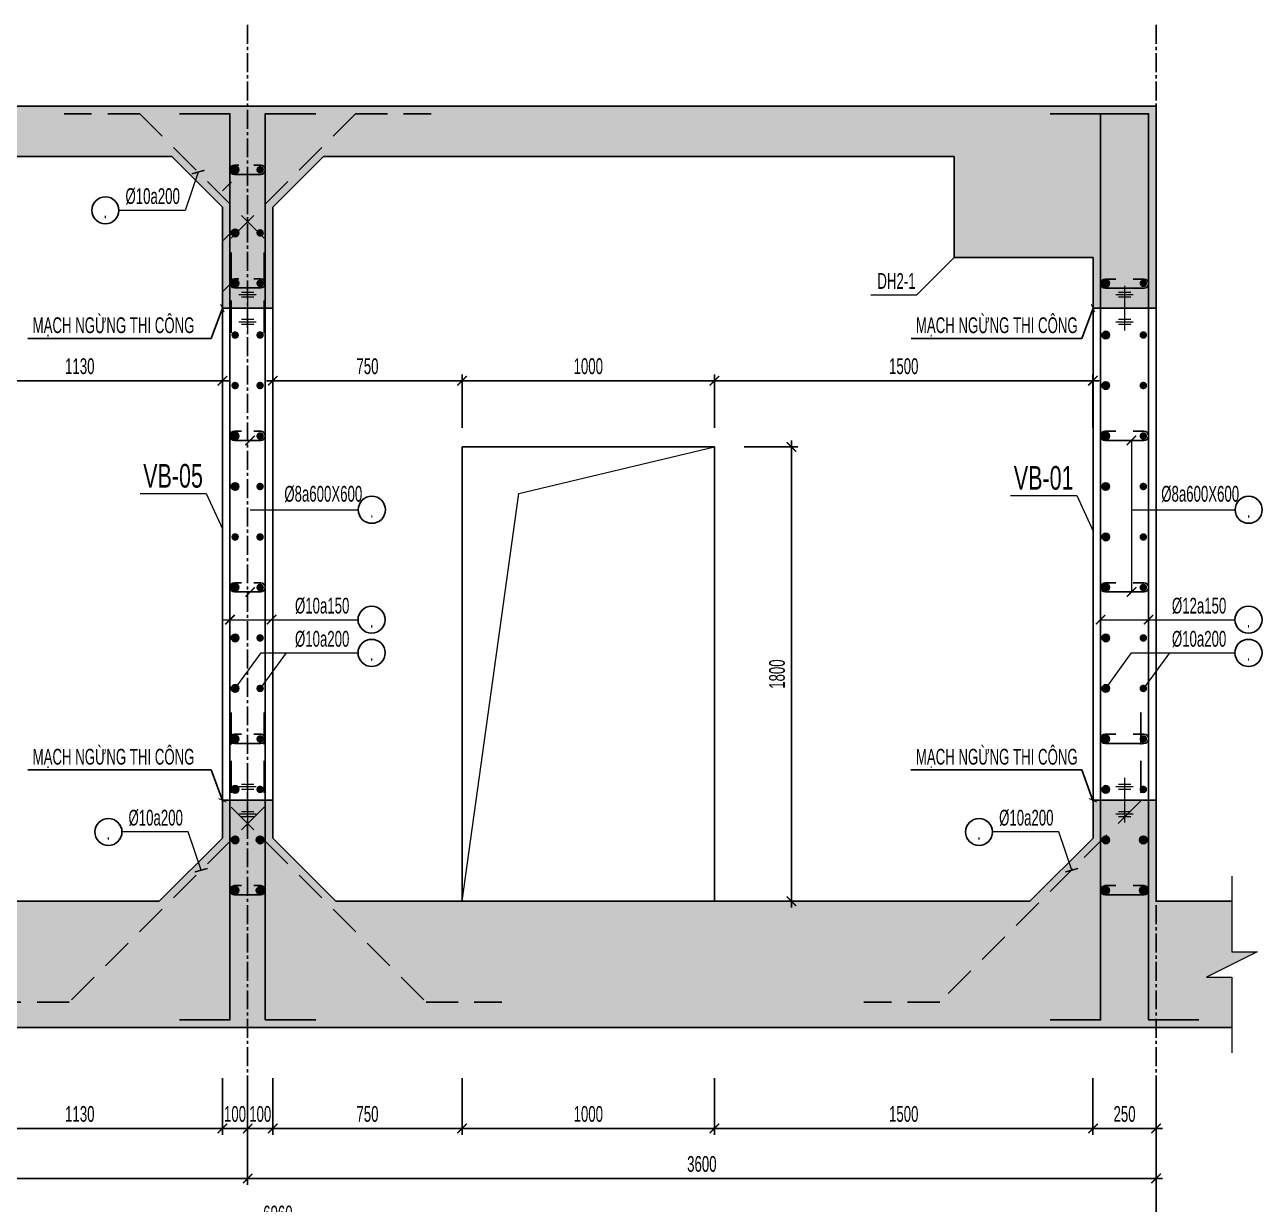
# Model space of a CAD drawing. Header units: millimetres. Extents: x 49116 to 95141, y 45601 to 60451.
# Drawn here: x 53980 to 58884, y 48626 to 53298 of the extents above; entities that cross this region are included whole.
import ezdxf
from ezdxf.enums import TextEntityAlignment as Align

# ---------------------------------------------------------------- set-up
doc = ezdxf.new("R2010")
doc.units = ezdxf.units.MM
doc.header["$MEASUREMENT"] = 0
doc.linetypes.add('CENTER2', pattern=[1.125, 0.75, -0.125, 0.125, -0.125])
doc.linetypes.add('HIDDEN', pattern=[9.525, 6.35, -3.175])
doc.layers.get('DEFPOINTS').update_dxf_attribs({"color": 252})
for name, color, linetype in [('10Midtext', 3, 'Continuous'), ('CDC.01.AXIS', 160, 'CENTER2'), ('CDC.02.DIM', 1, 'Continuous'), ('CDC.03.BORDER', 3, 'Continuous'), ('CDC.05.STEEL', 4, 'Continuous'), ('CDC.06.TEXT', 2, 'Continuous'), ('CDC.09.COLUMN', 4, 'Continuous'), ('CDC.10.HATCH', 251, 'Continuous'), ('CDC.14.STEELNUM', 3, 'Continuous')]:
    doc.layers.add(name, color=color, linetype=linetype)
doc.layers.add('CDC_11.NOTE', color=8, linetype='Continuous', lineweight=18)
doc.layers.add('KCS_CHI', color=1, linetype='Continuous', lineweight=15)
doc.styles.add('arial', font='arial.ttf', dxfattribs={"width": 0.6})
doc.styles.add('arial1', font='arial.ttf', dxfattribs={"width": 0.7})
doc.linetypes.add('ZIGZAG', pattern='A,0.0001,-0.2,[131,ltypeshp.shx,S=0.2,R=0,X=-0.2,Y=0],-0.4,[131,ltypeshp.shx,S=0.2,R=180,X=0.2,Y=0],-0.2', length=0.8001)
doc.dimstyles.new('1-25', dxfattribs={"dimscale": 25, "dimtxt": 2.5, "dimasz": 1, "dimexe": 1, "dimexo": 1, "dimgap": 1, "dimtad": 1, "dimdec": 0, "dimrnd": 1, "dimdsep": 46, "dimtxsty": 'arial1', "dimblk": 'ARCHTICK', "dimcen": 1, "dimdle": 1, "dimclrd": 1, "dimclre": 1, "dimclrt": 2, "dimadec": 0, "dimazin": 0, "dimtfac": 0.00072, "dimtdec": 0, "dimtix": 1, "dimtmove": 2, "dimatfit": 3, "dimldrblk": 'ARCHTICK', "dimfxl": 1, "dimtolj": 1, "dimarcsym": 0})
doc.dimstyles.new('DIM25', dxfattribs={"dimscale": 25, "dimtxt": 2.5, "dimasz": 1.5, "dimexe": 1, "dimexo": 0, "dimgap": 1, "dimtad": 1, "dimdec": 0, "dimzin": 0, "dimdsep": 46, "dimtxsty": 'arial', "dimblk1": 'ARCHTICK', "dimblk2": 'ARCHTICK', "dimsah": 1, "dimcen": 0.09, "dimdle": 1, "dimclrd": 256, "dimclre": 1, "dimclrt": 2, "dimadec": 0, "dimazin": 0, "dimtfac": 1, "dimtdec": 0, "dimtix": 1, "dimtmove": 2, "dimatfit": 0, "dimldrblk": 'DOT', "dimfxl": 50, "dimtolj": 1, "dimtzin": 0, "dimarcsym": 0})

# ---------------------------------------------------------------- blocks, each defined once
blk = doc.blocks.new('_ArchTick')
at = {"color": 0, "linetype": 'ByBlock', "const_width": 0.15}
blk.add_lwpolyline([(-0.5, -0.5), (0.5, 0.5)], dxfattribs=at)
blk = doc.blocks.new('*D17')
at = {"layer": 'CDC.02.DIM', "lineweight": -2, "transparency": 16777216}
blk.add_line((53607.8, 51888), (54787.8, 51888), dxfattribs=at)
at = {"layer": 'CDC.02.DIM', "color": 1, "lineweight": -2, "transparency": 16777216}
for p, q in [((53632.8, 51700.7), (53632.8, 51913)), ((54762.8, 51700.7), (54762.8, 51913))]:
    blk.add_line(p, q, dxfattribs=at)
at = {"layer": 'DEFPOINTS', "color": 0, "transparency": 16777216}
for p in [(54762.8, 51888), (53632.8, 51700.7), (54762.8, 51700.7)]:
    blk.add_point(p, dxfattribs=at)
at = {"layer": 'CDC.02.DIM', "lineweight": -2, "transparency": 16777216, "xscale": 37.5, "yscale": 37.5, "zscale": 37.5, "rotation": 180}
blk.add_blockref('_ArchTick', (53632.8, 51888), dxfattribs=at)
at = {"layer": 'CDC.02.DIM', "lineweight": -2, "transparency": 16777216, "xscale": 37.5, "yscale": 37.5, "zscale": 37.5}
blk.add_blockref('_ArchTick', (54762.8, 51888), dxfattribs=at)
at = {"layer": 'CDC.02.DIM', "color": 2, "transparency": 16777216, "insert": (54197.8, 51944.9), "char_height": 62.5, "attachment_point": 5, "style": 'arial'}
blk.add_mtext('\\A1;1130', dxfattribs=at)
blk = doc.blocks.new('_DOT')
at = {"color": 0, "linetype": 'ByBlock'}
blk.add_line((-0.5, 0), (-1, 0), dxfattribs=at)
at = {"color": 0, "linetype": 'ByBlock', "const_width": 0.5}
blk.add_lwpolyline([(-0.25, 0, 1), (0.25, 0, 1)], format="xyb", close=True, dxfattribs=at)
blk = doc.blocks.new('*D18')
at = {"layer": 'CDC.02.DIM', "lineweight": -2, "transparency": 16777216}
blk.add_line((54937.8, 51888), (55737.8, 51888), dxfattribs=at)
at = {"layer": 'CDC.02.DIM', "color": 1, "lineweight": -2, "transparency": 16777216}
for p, q in [((54962.8, 51700.7), (54962.8, 51913)), ((55712.8, 51700.7), (55712.8, 51913))]:
    blk.add_line(p, q, dxfattribs=at)
at = {"layer": 'DEFPOINTS', "color": 0, "transparency": 16777216}
for p in [(55712.8, 51888), (54962.8, 51700.7), (55712.8, 51700.7)]:
    blk.add_point(p, dxfattribs=at)
at = {"layer": 'CDC.02.DIM', "lineweight": -2, "transparency": 16777216, "xscale": 37.5, "yscale": 37.5, "zscale": 37.5, "rotation": 180}
blk.add_blockref('_ArchTick', (54962.8, 51888), dxfattribs=at)
at = {"layer": 'CDC.02.DIM', "lineweight": -2, "transparency": 16777216, "xscale": 37.5, "yscale": 37.5, "zscale": 37.5}
blk.add_blockref('_ArchTick', (55712.8, 51888), dxfattribs=at)
at = {"layer": 'CDC.02.DIM', "color": 2, "transparency": 16777216, "insert": (55337.8, 51944.9), "char_height": 62.5, "attachment_point": 5, "style": 'arial'}
blk.add_mtext('\\A1;750', dxfattribs=at)
blk = doc.blocks.new('*D28')
at = {"layer": 'CDC.02.DIM', "lineweight": -2, "transparency": 16777216}
blk.add_line((57017.8, 49800.6), (57017.8, 51650.6), dxfattribs=at)
at = {"layer": 'CDC.02.DIM', "color": 1, "lineweight": -2, "transparency": 16777216}
for p, q in [((56830.6, 51625.6), (57042.8, 51625.6)), ((56830.6, 49825.6), (57042.8, 49825.6))]:
    blk.add_line(p, q, dxfattribs=at)
at = {"layer": 'DEFPOINTS', "color": 0, "transparency": 16777216}
for p in [(56830.6, 51625.6), (57017.8, 51625.6), (56830.6, 49825.6)]:
    blk.add_point(p, dxfattribs=at)
at = {"layer": 'CDC.02.DIM', "lineweight": -2, "transparency": 16777216, "xscale": 37.5, "yscale": 37.5, "zscale": 37.5}
for p, rotation in [((57017.8, 51625.6), 90), ((57017.8, 49825.6), 270)]:
    blk.add_blockref('_ArchTick', p, dxfattribs=dict(at, rotation=rotation))
at = {"layer": 'CDC.02.DIM', "color": 2, "transparency": 16777216, "insert": (56960.9, 50725.6), "char_height": 62.5, "attachment_point": 5, "rotation": 90, "style": 'arial'}
blk.add_mtext('\\A1;1800', dxfattribs=at)
blk = doc.blocks.new('*D176')
at = {"layer": 'CDC.02.DIM', "lineweight": -2, "transparency": 16777216}
blk.add_line((55687.8, 51888), (56737.8, 51888), dxfattribs=at)
at = {"layer": 'CDC.02.DIM', "color": 1, "lineweight": -2, "transparency": 16777216}
for p, q in [((55712.8, 51700.7), (55712.8, 51913)), ((56712.8, 51700.7), (56712.8, 51913))]:
    blk.add_line(p, q, dxfattribs=at)
at = {"layer": 'DEFPOINTS', "color": 0, "transparency": 16777216}
for p in [(56712.8, 51888), (55712.8, 51700.7), (56712.8, 51700.7)]:
    blk.add_point(p, dxfattribs=at)
at = {"layer": 'CDC.02.DIM', "lineweight": -2, "transparency": 16777216, "xscale": 37.5, "yscale": 37.5, "zscale": 37.5, "rotation": 180}
blk.add_blockref('_ArchTick', (55712.8, 51888), dxfattribs=at)
at = {"layer": 'CDC.02.DIM', "lineweight": -2, "transparency": 16777216, "xscale": 37.5, "yscale": 37.5, "zscale": 37.5}
blk.add_blockref('_ArchTick', (56712.8, 51888), dxfattribs=at)
at = {"layer": 'CDC.02.DIM', "color": 2, "transparency": 16777216, "insert": (56212.8, 51944.9), "char_height": 62.5, "attachment_point": 5, "style": 'arial'}
blk.add_mtext('\\A1;1000', dxfattribs=at)
blk = doc.blocks.new('*D177')
at = {"layer": 'CDC.02.DIM', "lineweight": -2, "transparency": 16777216}
blk.add_line((56687.8, 51888), (58237.8, 51888), dxfattribs=at)
at = {"layer": 'CDC.02.DIM', "color": 1, "lineweight": -2, "transparency": 16777216}
for p, q in [((56712.8, 51700.7), (56712.8, 51913)), ((58212.8, 51700.7), (58212.8, 51913))]:
    blk.add_line(p, q, dxfattribs=at)
at = {"layer": 'DEFPOINTS', "color": 0, "transparency": 16777216}
for p in [(58212.8, 51888), (56712.8, 51700.7), (58212.8, 51700.7)]:
    blk.add_point(p, dxfattribs=at)
at = {"layer": 'CDC.02.DIM', "lineweight": -2, "transparency": 16777216, "xscale": 37.5, "yscale": 37.5, "zscale": 37.5, "rotation": 180}
blk.add_blockref('_ArchTick', (56712.8, 51888), dxfattribs=at)
at = {"layer": 'CDC.02.DIM', "lineweight": -2, "transparency": 16777216, "xscale": 37.5, "yscale": 37.5, "zscale": 37.5}
blk.add_blockref('_ArchTick', (58212.8, 51888), dxfattribs=at)
at = {"layer": 'CDC.02.DIM', "color": 2, "transparency": 16777216, "insert": (57462.8, 51944.9), "char_height": 62.5, "attachment_point": 5, "style": 'arial'}
blk.add_mtext('\\A1;1500', dxfattribs=at)
blk = doc.blocks.new('*D182')
at = {"layer": 'CDC.02.DIM', "color": 1, "lineweight": -2, "transparency": 16777216}
for p, q in [((53632.8, 49125.6), (53632.8, 48900.9)), ((54762.8, 49125.6), (54762.8, 48900.9))]:
    blk.add_line(p, q, dxfattribs=at)
at = {"layer": 'CDC.02.DIM', "lineweight": -2, "transparency": 16777216}
blk.add_line((53607.8, 48925.9), (54787.8, 48925.9), dxfattribs=at)
at = {"layer": 'DEFPOINTS', "color": 0, "transparency": 16777216}
for p in [(53632.8, 49125.6), (54762.8, 49125.6), (54762.8, 48925.9)]:
    blk.add_point(p, dxfattribs=at)
at = {"layer": 'CDC.02.DIM', "lineweight": -2, "transparency": 16777216, "xscale": 37.5, "yscale": 37.5, "zscale": 37.5, "rotation": 180}
blk.add_blockref('_ArchTick', (53632.8, 48925.9), dxfattribs=at)
at = {"layer": 'CDC.02.DIM', "lineweight": -2, "transparency": 16777216, "xscale": 37.5, "yscale": 37.5, "zscale": 37.5}
blk.add_blockref('_ArchTick', (54762.8, 48925.9), dxfattribs=at)
at = {"layer": 'CDC.02.DIM', "color": 2, "transparency": 16777216, "insert": (54197.8, 48982.9), "char_height": 62.5, "attachment_point": 5, "style": 'arial'}
blk.add_mtext('\\A1;1130', dxfattribs=at)
blk = doc.blocks.new('*D183')
at = {"layer": 'CDC.02.DIM', "color": 1, "lineweight": -2, "transparency": 16777216}
for p, q in [((54962.8, 49125.6), (54962.8, 48900.9)), ((55712.8, 49125.6), (55712.8, 48900.9))]:
    blk.add_line(p, q, dxfattribs=at)
at = {"layer": 'CDC.02.DIM', "lineweight": -2, "transparency": 16777216}
blk.add_line((54937.8, 48925.9), (55737.8, 48925.9), dxfattribs=at)
at = {"layer": 'DEFPOINTS', "color": 0, "transparency": 16777216}
for p in [(54962.8, 49125.6), (55712.8, 49125.6), (55712.8, 48925.9)]:
    blk.add_point(p, dxfattribs=at)
at = {"layer": 'CDC.02.DIM', "lineweight": -2, "transparency": 16777216, "xscale": 37.5, "yscale": 37.5, "zscale": 37.5, "rotation": 180}
blk.add_blockref('_ArchTick', (54962.8, 48925.9), dxfattribs=at)
at = {"layer": 'CDC.02.DIM', "lineweight": -2, "transparency": 16777216, "xscale": 37.5, "yscale": 37.5, "zscale": 37.5}
blk.add_blockref('_ArchTick', (55712.8, 48925.9), dxfattribs=at)
at = {"layer": 'CDC.02.DIM', "color": 2, "transparency": 16777216, "insert": (55337.8, 48982.9), "char_height": 62.5, "attachment_point": 5, "style": 'arial'}
blk.add_mtext('\\A1;750', dxfattribs=at)
blk = doc.blocks.new('*D184')
at = {"layer": 'CDC.02.DIM', "color": 1, "lineweight": -2, "transparency": 16777216}
for p, q in [((55712.8, 49125.6), (55712.8, 48900.9)), ((56712.8, 49125.6), (56712.8, 48900.9))]:
    blk.add_line(p, q, dxfattribs=at)
at = {"layer": 'CDC.02.DIM', "lineweight": -2, "transparency": 16777216}
blk.add_line((55687.8, 48925.9), (56737.8, 48925.9), dxfattribs=at)
at = {"layer": 'DEFPOINTS', "color": 0, "transparency": 16777216}
for p in [(55712.8, 49125.6), (56712.8, 49125.6), (56712.8, 48925.9)]:
    blk.add_point(p, dxfattribs=at)
at = {"layer": 'CDC.02.DIM', "lineweight": -2, "transparency": 16777216, "xscale": 37.5, "yscale": 37.5, "zscale": 37.5, "rotation": 180}
blk.add_blockref('_ArchTick', (55712.8, 48925.9), dxfattribs=at)
at = {"layer": 'CDC.02.DIM', "lineweight": -2, "transparency": 16777216, "xscale": 37.5, "yscale": 37.5, "zscale": 37.5}
blk.add_blockref('_ArchTick', (56712.8, 48925.9), dxfattribs=at)
at = {"layer": 'CDC.02.DIM', "color": 2, "transparency": 16777216, "insert": (56212.8, 48982.9), "char_height": 62.5, "attachment_point": 5, "style": 'arial'}
blk.add_mtext('\\A1;1000', dxfattribs=at)
blk = doc.blocks.new('*D185')
at = {"layer": 'CDC.02.DIM', "color": 1, "lineweight": -2, "transparency": 16777216}
for p, q in [((56712.8, 49125.6), (56712.8, 48900.9)), ((58212.8, 49125.6), (58212.8, 48900.9))]:
    blk.add_line(p, q, dxfattribs=at)
at = {"layer": 'CDC.02.DIM', "lineweight": -2, "transparency": 16777216}
blk.add_line((56687.8, 48925.9), (58237.8, 48925.9), dxfattribs=at)
at = {"layer": 'DEFPOINTS', "color": 0, "transparency": 16777216}
for p in [(56712.8, 49125.6), (58212.8, 49125.6), (58212.8, 48925.9)]:
    blk.add_point(p, dxfattribs=at)
at = {"layer": 'CDC.02.DIM', "lineweight": -2, "transparency": 16777216, "xscale": 37.5, "yscale": 37.5, "zscale": 37.5, "rotation": 180}
blk.add_blockref('_ArchTick', (56712.8, 48925.9), dxfattribs=at)
at = {"layer": 'CDC.02.DIM', "lineweight": -2, "transparency": 16777216, "xscale": 37.5, "yscale": 37.5, "zscale": 37.5}
blk.add_blockref('_ArchTick', (58212.8, 48925.9), dxfattribs=at)
at = {"layer": 'CDC.02.DIM', "color": 2, "transparency": 16777216, "insert": (57462.8, 48982.9), "char_height": 62.5, "attachment_point": 5, "style": 'arial'}
blk.add_mtext('\\A1;1500', dxfattribs=at)
blk = doc.blocks.new('*D186')
at = {"layer": 'CDC.02.DIM', "color": 1, "lineweight": -2, "transparency": 16777216}
for p, q in [((51502.8, 49125.6), (51502.8, 48702.8)), ((54862.8, 49125.6), (54862.8, 48702.8))]:
    blk.add_line(p, q, dxfattribs=at)
at = {"layer": 'CDC.02.DIM', "lineweight": -2, "transparency": 16777216}
blk.add_line((51477.8, 48727.8), (54887.8, 48727.8), dxfattribs=at)
at = {"layer": 'DEFPOINTS', "color": 0, "transparency": 16777216}
for p in [(51502.8, 49125.6), (54862.8, 49125.6), (54862.8, 48727.8)]:
    blk.add_point(p, dxfattribs=at)
at = {"layer": 'CDC.02.DIM', "lineweight": -2, "transparency": 16777216, "xscale": 37.5, "yscale": 37.5, "zscale": 37.5, "rotation": 180}
blk.add_blockref('_ArchTick', (51502.8, 48727.8), dxfattribs=at)
at = {"layer": 'CDC.02.DIM', "lineweight": -2, "transparency": 16777216, "xscale": 37.5, "yscale": 37.5, "zscale": 37.5}
blk.add_blockref('_ArchTick', (54862.8, 48727.8), dxfattribs=at)
at = {"layer": 'CDC.02.DIM', "color": 2, "transparency": 16777216, "insert": (53182.8, 48784.8), "char_height": 62.5, "attachment_point": 5, "style": 'arial'}
blk.add_mtext('\\A1;3360', dxfattribs=at)
blk = doc.blocks.new('*D187')
at = {"layer": 'CDC.02.DIM', "color": 1, "lineweight": -2, "transparency": 16777216}
for p, q in [((54862.8, 49125.6), (54862.8, 48702.8)), ((58462.8, 49125.6), (58462.8, 48702.8))]:
    blk.add_line(p, q, dxfattribs=at)
at = {"layer": 'CDC.02.DIM', "lineweight": -2, "transparency": 16777216}
blk.add_line((54837.8, 48727.8), (58487.8, 48727.8), dxfattribs=at)
at = {"layer": 'DEFPOINTS', "color": 0, "transparency": 16777216}
for p in [(54862.8, 49125.6), (58462.8, 49125.6), (58462.8, 48727.8)]:
    blk.add_point(p, dxfattribs=at)
at = {"layer": 'CDC.02.DIM', "lineweight": -2, "transparency": 16777216, "xscale": 37.5, "yscale": 37.5, "zscale": 37.5, "rotation": 180}
blk.add_blockref('_ArchTick', (54862.8, 48727.8), dxfattribs=at)
at = {"layer": 'CDC.02.DIM', "lineweight": -2, "transparency": 16777216, "xscale": 37.5, "yscale": 37.5, "zscale": 37.5}
blk.add_blockref('_ArchTick', (58462.8, 48727.8), dxfattribs=at)
at = {"layer": 'CDC.02.DIM', "color": 2, "transparency": 16777216, "insert": (56662.8, 48784.8), "char_height": 62.5, "attachment_point": 5, "style": 'arial'}
blk.add_mtext('\\A1;3600', dxfattribs=at)
blk = doc.blocks.new('*D188')
at = {"layer": 'CDC.02.DIM', "color": 1, "lineweight": -2, "transparency": 16777216}
for p, q in [((51502.8, 49125.6), (51502.8, 48506.4)), ((58462.8, 49125.6), (58462.8, 48506.4))]:
    blk.add_line(p, q, dxfattribs=at)
at = {"layer": 'CDC.02.DIM', "lineweight": -2, "transparency": 16777216}
blk.add_line((51477.8, 48531.4), (58487.8, 48531.4), dxfattribs=at)
at = {"layer": 'DEFPOINTS', "color": 0, "transparency": 16777216}
for p in [(51502.8, 49125.6), (58462.8, 49125.6), (58462.8, 48531.4)]:
    blk.add_point(p, dxfattribs=at)
at = {"layer": 'CDC.02.DIM', "lineweight": -2, "transparency": 16777216, "xscale": 37.5, "yscale": 37.5, "zscale": 37.5, "rotation": 180}
blk.add_blockref('_ArchTick', (51502.8, 48531.4), dxfattribs=at)
at = {"layer": 'CDC.02.DIM', "lineweight": -2, "transparency": 16777216, "xscale": 37.5, "yscale": 37.5, "zscale": 37.5}
blk.add_blockref('_ArchTick', (58462.8, 48531.4), dxfattribs=at)
at = {"layer": 'CDC.02.DIM', "color": 2, "transparency": 16777216, "insert": (54982.8, 48588.3), "char_height": 62.5, "attachment_point": 5, "style": 'arial'}
blk.add_mtext('\\A1;6960', dxfattribs=at)
blk = doc.blocks.new('bang')
at = {"layer": 'CDC_11.NOTE', "ltscale": 3}
for points in [[(-35, 55), (35, 55)], [(-25, 65), (25, 65)], [(0, 90), (0, -90)], [(-25, 45), (25, 45)], [(-25, -45), (25, -45)], [(-35, -55), (35, -55)], [(-25, -65), (25, -65)]]:
    blk.add_lwpolyline(points, dxfattribs=at)
blk = doc.blocks.new('A$C000bd189')
at = {"layer": 'CDC.03.BORDER', "linetype": 'ZIGZAG', "ltscale": 40}
blk.add_line((200, 0), (0, 0), dxfattribs=at)
at = {"layer": 'KCS_CHI', "xscale": 0.9799999999999999, "yscale": 0.9799999999999999, "zscale": 0.9799999999999999}
blk.add_blockref('bang', (100, 0), dxfattribs=at)
blk = doc.blocks.new('*D219')
at = {"layer": 'CDC.02.DIM', "color": 1, "lineweight": -2, "transparency": 16777216}
for p, q in [((54762.8, 49125.6), (54762.8, 48900.9)), ((54862.8, 49125.6), (54862.8, 48900.9))]:
    blk.add_line(p, q, dxfattribs=at)
at = {"layer": 'CDC.02.DIM', "lineweight": -2, "transparency": 16777216}
for p, q in [((54762.8, 48925.9), (54725.3, 48925.9)), ((54762.8, 48925.9), (54862.8, 48925.9)), ((54862.8, 48925.9), (54900.3, 48925.9))]:
    blk.add_line(p, q, dxfattribs=at)
at = {"layer": 'DEFPOINTS', "color": 0, "transparency": 16777216}
for p in [(54762.8, 49125.6), (54862.8, 49125.6), (54862.8, 48925.9)]:
    blk.add_point(p, dxfattribs=at)
at = {"layer": 'CDC.02.DIM', "lineweight": -2, "transparency": 16777216, "xscale": 37.5, "yscale": 37.5, "zscale": 37.5}
blk.add_blockref('_ArchTick', (54762.8, 48925.9), dxfattribs=at)
at = {"layer": 'CDC.02.DIM', "lineweight": -2, "transparency": 16777216, "xscale": 37.5, "yscale": 37.5, "zscale": 37.5, "rotation": 180}
blk.add_blockref('_ArchTick', (54862.8, 48925.9), dxfattribs=at)
at = {"layer": 'CDC.02.DIM', "color": 2, "transparency": 16777216, "insert": (54812.8, 48982.9), "char_height": 62.5, "attachment_point": 5, "style": 'arial'}
blk.add_mtext('\\A1;100', dxfattribs=at)
blk = doc.blocks.new('*D220')
at = {"layer": 'CDC.02.DIM', "color": 1, "lineweight": -2, "transparency": 16777216}
for p, q in [((54862.8, 49125.6), (54862.8, 48900.9)), ((54962.8, 49125.6), (54962.8, 48900.9))]:
    blk.add_line(p, q, dxfattribs=at)
at = {"layer": 'CDC.02.DIM', "lineweight": -2, "transparency": 16777216}
for p, q in [((54862.8, 48925.9), (54825.3, 48925.9)), ((54862.8, 48925.9), (54962.8, 48925.9)), ((54962.8, 48925.9), (55000.3, 48925.9))]:
    blk.add_line(p, q, dxfattribs=at)
at = {"layer": 'DEFPOINTS', "color": 0, "transparency": 16777216}
for p in [(54862.8, 49125.6), (54962.8, 49125.6), (54962.8, 48925.9)]:
    blk.add_point(p, dxfattribs=at)
at = {"layer": 'CDC.02.DIM', "lineweight": -2, "transparency": 16777216, "xscale": 37.5, "yscale": 37.5, "zscale": 37.5}
blk.add_blockref('_ArchTick', (54862.8, 48925.9), dxfattribs=at)
at = {"layer": 'CDC.02.DIM', "lineweight": -2, "transparency": 16777216, "xscale": 37.5, "yscale": 37.5, "zscale": 37.5, "rotation": 180}
blk.add_blockref('_ArchTick', (54962.8, 48925.9), dxfattribs=at)
at = {"layer": 'CDC.02.DIM', "color": 2, "transparency": 16777216, "insert": (54912.8, 48982.9), "char_height": 62.5, "attachment_point": 5, "style": 'arial'}
blk.add_mtext('\\A1;100', dxfattribs=at)
blk = doc.blocks.new('*D229')
at = {"layer": 'CDC.02.DIM', "color": 1, "lineweight": -2, "transparency": 16777216}
for p, q in [((58212.8, 49125.6), (58212.8, 48900.9)), ((58462.8, 49125.6), (58462.8, 48900.9))]:
    blk.add_line(p, q, dxfattribs=at)
at = {"layer": 'CDC.02.DIM', "lineweight": -2, "transparency": 16777216}
blk.add_line((58187.8, 48925.9), (58487.8, 48925.9), dxfattribs=at)
at = {"layer": 'DEFPOINTS', "color": 0, "transparency": 16777216}
for p in [(58212.8, 49125.6), (58462.8, 49125.6), (58462.8, 48925.9)]:
    blk.add_point(p, dxfattribs=at)
at = {"layer": 'CDC.02.DIM', "lineweight": -2, "transparency": 16777216, "xscale": 37.5, "yscale": 37.5, "zscale": 37.5, "rotation": 180}
blk.add_blockref('_ArchTick', (58212.8, 48925.9), dxfattribs=at)
at = {"layer": 'CDC.02.DIM', "lineweight": -2, "transparency": 16777216, "xscale": 37.5, "yscale": 37.5, "zscale": 37.5}
blk.add_blockref('_ArchTick', (58462.8, 48925.9), dxfattribs=at)
at = {"layer": 'CDC.02.DIM', "color": 2, "transparency": 16777216, "insert": (58337.8, 48982.9), "char_height": 62.5, "attachment_point": 5, "style": 'arial'}
blk.add_mtext('\\A1;250', dxfattribs=at)

msp = doc.modelspace()

# ---------------------------------------------------------------- hatches: boundary and pattern name
at = {"layer": 'CDC.05.STEEL'}
for points in [[(54828.38, 52723.45, 1), (54798.38, 52723.45, 1)], [(54897.31, 52723.45, -1), (54927.31, 52723.45, -1)], [(54828.38, 52473.45, 1), (54798.38, 52473.45, 1)], [(54897.31, 52473.45, -1), (54927.31, 52473.45, -1)], [(54828.38, 52273.45, 1), (54798.38, 52273.45, 1)], [(54897.31, 52273.45, -1), (54927.31, 52273.45, -1)], [(58278.38, 52273.45, 1), (58248.38, 52273.45, 1)], [(58397.31, 52273.45, -1), (58427.31, 52273.45, -1)], [(54828.38, 52068.83, 1), (54798.38, 52068.83, 1)], [(54897.31, 52068.83, -1), (54927.31, 52068.83, -1)], [(58278.38, 52068.83, 1), (58248.38, 52068.83, 1)], [(58397.31, 52068.83, -1), (58427.31, 52068.83, -1)], [(54828.38, 51868.83, 1), (54798.38, 51868.83, 1)], [(54897.31, 51868.83, -1), (54927.31, 51868.83, -1)], [(58278.38, 51868.83, 1), (58248.38, 51868.83, 1)], [(58397.31, 51868.83, -1), (58427.31, 51868.83, -1)], [(54828.38, 51668.83, 1), (54798.38, 51668.83, 1)], [(54897.31, 51668.83, -1), (54927.31, 51668.83, -1)], [(58278.38, 51668.83, 1), (58248.38, 51668.83, 1)], [(58397.31, 51668.83, -1), (58427.31, 51668.83, -1)], [(54828.38, 51468.83, 1), (54798.38, 51468.83, 1)], [(54897.31, 51468.83, -1), (54927.31, 51468.83, -1)], [(58278.38, 51468.83, 1), (58248.38, 51468.83, 1)], [(58397.31, 51468.83, -1), (58427.31, 51468.83, -1)], [(54828.38, 51268.83, 1), (54798.38, 51268.83, 1)], [(54897.31, 51268.83, -1), (54927.31, 51268.83, -1)], [(58278.38, 51268.83, 1), (58248.38, 51268.83, 1)], [(58397.31, 51268.83, -1), (58427.31, 51268.83, -1)], [(54828.38, 51068.83, 1), (54798.38, 51068.83, 1)], [(54897.31, 51068.83, -1), (54927.31, 51068.83, -1)], [(58278.38, 51068.83, 1), (58248.38, 51068.83, 1)], [(58397.31, 51068.83, -1), (58427.31, 51068.83, -1)], [(54828.38, 50868.83, 1), (54798.38, 50868.83, 1)], [(54897.31, 50868.83, -1), (54927.31, 50868.83, -1)], [(58278.38, 50868.83, 1), (58248.38, 50868.83, 1)], [(58397.31, 50868.83, -1), (58427.31, 50868.83, -1)], [(54828.38, 50668.83, 1), (54798.38, 50668.83, 1)], [(54897.31, 50668.83, -1), (54927.31, 50668.83, -1)], [(58278.38, 50668.83, 1), (58248.38, 50668.83, 1)], [(58397.31, 50668.83, -1), (58427.31, 50668.83, -1)], [(54828.38, 50468.83, 1), (54798.38, 50468.83, 1)], [(54897.31, 50468.83, -1), (54927.31, 50468.83, -1)], [(58278.38, 50468.83, 1), (58248.38, 50468.83, 1)], [(58397.31, 50468.83, -1), (58427.31, 50468.83, -1)], [(54828.38, 50268.83, 1), (54798.38, 50268.83, 1)], [(54897.31, 50268.83, -1), (54927.31, 50268.83, -1)], [(58278.38, 50268.83, 1), (58248.38, 50268.83, 1)], [(58397.31, 50268.83, -1), (58427.31, 50268.83, -1)], [(54828.38, 50068.83, 1), (54798.38, 50068.83, 1)], [(54897.31, 50068.83, -1), (54927.31, 50068.83, -1)], [(58278.38, 50068.83, 1), (58248.38, 50068.83, 1)], [(58397.31, 50068.83, -1), (58427.31, 50068.83, -1)], [(54828.38, 49868.83, 1), (54798.38, 49868.83, 1)], [(54897.31, 49868.83, -1), (54927.31, 49868.83, -1)], [(58278.38, 49868.83, 1), (58248.38, 49868.83, 1)], [(58397.31, 49868.83, -1), (58427.31, 49868.83, -1)]]:
    msp.add_hatch(color=1, dxfattribs=at).paths.add_polyline_path(points)
at = {"layer": 'CDC.10.HATCH'}
h = msp.add_hatch(dxfattribs=at)
h.set_pattern_fill('CHAU-01', color=256, scale=20, style=0, pattern_type=2)
h.set_pattern_definition([(50, (39005.59, 84464.29), (143.45204, -12.55043), [15, -165]), (355, (39005.59, 84464.3), (-27.75027, 150.4384), [12, -132]), (100.4514, (39017.54, 84463.25), (115.7019, 137.8879), [12.74804, -140.2284]), (46.1842, (39005.59, 84504.3), (213.4482, -33.1038), [22.5, -247.5]), (96.6356, (39023.38, 84501.53), (186.9325, 194.8236), [19.122, -210.3426]), (351.1842, (39005.6, 84504.3), (186.9324, 194.8237), [18, -198]), (21, (39025.59, 84494.29), (119.3814, -80.52378), [15, -165]), (326, (39025.59, 84494.3), (48.66307, 145.03), [12, -132]), (71.4514, (39035.54, 84487.58), (168.04453, 64.5061), [12.74804, -140.2284]), (37.5, (39005.59, 84464.293), (2.43197, 66.57877), [0, -130.4, 0, -134, 0, -132.5]), (7.5, (39005.59, 84464.29), (52.61391, 78.88234), [0, -76.4, 0, -127.4, 0, -50.5]), (327.5, (38960.99, 84464.293), (106.76449, -4.510974), [0, -50, 0, -156, 0, -207]), (317.5, (38940.99, 84464.29), (116.63723, 20.021), [0, -65, 0, -103.6, 0, -147]), (45, (39005.59, 84464.29), (-60.10408, 60.10408), []), (45, (39005.59, 84488.79), (-60.10408, 60.10408), [])])
h.paths.add_polyline_path([(58462.85, 52975.56), (58462.85, 52175.56), (58212.78, 52175.99), (58212.78, 52375.56), (57662.85, 52375.56), (57662.85, 52775.56), (55162.85, 52775.56), (54962.85, 52575.56), (54962.85, 52175.56), (54762.8, 52175.9), (54762.85, 52575.56), (54562.85, 52775.56), (51752.85, 52775.56), (51502.85, 52525.56), (51502.85, 50225.56), (51902.85, 49825.56), (54512.85, 49825.56), (54762.85, 50075.56), (54762.8, 50226.26), (54962.85, 50226.26), (54962.85, 50075.56), (55212.85, 49825.56), (57962.85, 49825.56), (58212.85, 50075.56), (58212.81, 50225.99), (58462.85, 50225.56), (58462.85, 49825.56), (58762.85, 49825.56), (58762.85, 49625.56), (58862.85, 49625.56), (58662.85, 49525.56), (58762.85, 49525.56), (58762.85, 49325.56), (51102.85, 49325.56), (51102.85, 52975.56)])
h = msp.add_hatch(dxfattribs=at)
h.set_pattern_fill('CHAU-01', color=256, scale=50, style=0, pattern_type=2)
h.set_pattern_definition([(50, (31344.07, 85118.43), (358.63, -31.376), [37.5, -412.5]), (355, (31344.07, 85118.43), (-69.3757, 376.096), [30, -330]), (100.4514, (31373.96, 85115.8), (289.2547, 344.7198), [31.87, -350.571]), (46.1842, (31344.07, 85218.43), (533.6205, -82.7595), [56.25, -618.75]), (96.6356, (31388.54, 85211.53), (467.3314, 487.059), [47.805, -525.8565]), (351.1842, (31344.07, 85218.43), (467.331, 487.059), [45, -495]), (21, (31394.07, 85193.43), (298.4535, -201.3094), [37.5, -412.5]), (326, (31394.07, 85193.43), (121.6577, 362.575), [30, -330]), (71.4514, (31418.94, 85176.65), (420.1113, 161.2652), [31.87, -350.571]), (37.5, (31344.07, 85118.43), (6.07993, 166.44693), [0, -326, 0, -335, 0, -331.25]), (7.5, (31344.07, 85118.43), (131.5348, 197.20586), [0, -191, 0, -318.5, 0, -126.25]), (327.5, (31232.57, 85118.43), (266.9112, -11.27744), [0, -125, 0, -390, 0, -517.5]), (317.5, (31182.57, 85118.43), (291.5931, 50.0525), [0, -162.5, 0, -259, 0, -367.5]), (45, (31344.07, 85118.43), (-150.2602, 150.2602), []), (45, (31344.07, 85179.68), (-150.2602, 150.2602), [])])
h.paths.add_polyline_path([(54932.85, 52673.45, -0.4142136), (54914.62, 52655.23), (54862.85, 52655.23), (54862.85, 52581.35, -0.3749931), (54869.42, 52575.56), (54882.87, 52575.56, -0.8768493), (54896.09, 52575.56), (54909.54, 52575.56, -0.8768511), (54922.76, 52575.56), (54932.85, 52575.56)])
h.paths.add_polyline_path([(54862.85, 52655.23), (54811.07, 52655.23, -0.4142136), (54792.85, 52673.45), (54792.85, 52575.56), (54802.84, 52575.56, -0.9487599), (54816.16, 52575.56), (54829.54, 52575.56, -0.8768459), (54842.76, 52575.56), (54856.21, 52575.56, -0.3776716), (54862.85, 52581.35)])
h.paths.add_polyline_path([(54862.85, 52675.56), (54828.24, 52675.56, -0.0352061), (54828.38, 52673.45, -1), (54798.38, 52673.45, -0.0352061), (54798.53, 52675.56), (54792.97, 52675.56, 0.4485318), (54811.07, 52655.23), (54862.85, 52655.23)])
h.paths.add_polyline_path([(54932.72, 52675.56), (54862.85, 52675.56), (54862.85, 52655.23), (54914.62, 52655.23, 0.4485318)])
h.paths.add_polyline_path([(54792.85, 52675.56), (54762.85, 52675.56), (54762.85, 52575.56), (54776.18, 52575.56, -0.9487581), (54789.49, 52575.56), (54792.85, 52575.56)])
h = msp.add_hatch(dxfattribs=at)
h.set_pattern_fill('CHAU-01', color=256, scale=50, style=0, pattern_type=2)
h.set_pattern_definition([(50, (31344.07, 84918.43), (358.63, -31.376), [37.5, -412.5]), (355, (31344.07, 84918.43), (-69.3757, 376.096), [30, -330]), (100.4514, (31373.96, 84915.8), (289.2547, 344.7198), [31.87, -350.571]), (46.1842, (31344.07, 85018.43), (533.6205, -82.7595), [56.25, -618.75]), (96.6356, (31388.54, 85011.53), (467.3314, 487.059), [47.805, -525.8565]), (351.1842, (31344.07, 85018.43), (467.331, 487.059), [45, -495]), (21, (31394.07, 84993.43), (298.4535, -201.3094), [37.5, -412.5]), (326, (31394.07, 84993.43), (121.6577, 362.575), [30, -330]), (71.4514, (31418.94, 84976.65), (420.1113, 161.2652), [31.87, -350.571]), (37.5, (31344.07, 84918.43), (6.07993, 166.44693), [0, -326, 0, -335, 0, -331.25]), (7.5, (31344.07, 84918.43), (131.5348, 197.20586), [0, -191, 0, -318.5, 0, -126.25]), (327.5, (31232.57, 84918.43), (266.9112, -11.27744), [0, -125, 0, -390, 0, -517.5]), (317.5, (31182.57, 84918.43), (291.5931, 50.0525), [0, -162.5, 0, -259, 0, -367.5]), (45, (31344.07, 84918.43), (-150.2602, 150.2602), []), (45, (31344.07, 84979.68), (-150.2602, 150.2602), [])])
h.paths.add_polyline_path([(54932.85, 52473.45, -0.4142136), (54914.62, 52455.23), (54862.85, 52455.23), (54862.85, 52381.35, -0.3749931), (54869.42, 52375.56), (54882.87, 52375.56, -0.8768493), (54896.09, 52375.56), (54909.54, 52375.56, -0.8768511), (54922.76, 52375.56), (54932.85, 52375.56)])
h.paths.add_polyline_path([(54862.85, 52455.23), (54811.07, 52455.23, -0.4142136), (54792.85, 52473.45), (54792.85, 52375.56), (54802.84, 52375.56, -0.9487599), (54816.16, 52375.56), (54829.54, 52375.56, -0.8768459), (54842.76, 52375.56), (54856.21, 52375.56, -0.3776716), (54862.85, 52381.35)])
h.paths.add_polyline_path([(54862.85, 52475.56), (54828.24, 52475.56, -0.0352061), (54828.38, 52473.45, -1), (54798.38, 52473.45, -0.0352061), (54798.53, 52475.56), (54792.97, 52475.56, 0.4485318), (54811.07, 52455.23), (54862.85, 52455.23)])
h.paths.add_polyline_path([(54932.72, 52475.56), (54862.85, 52475.56), (54862.85, 52455.23), (54914.62, 52455.23, 0.4485318)])
h.paths.add_polyline_path([(54792.85, 52475.56), (54762.85, 52475.56), (54762.85, 52375.56), (54776.18, 52375.56, -0.9487581), (54789.49, 52375.56), (54792.85, 52375.56)])
h = msp.add_hatch(dxfattribs=at)
h.set_pattern_fill('CHAU-01', color=256, scale=50, style=0, pattern_type=2)
h.set_pattern_definition([(50, (31344.07, 84718.43), (358.63, -31.376), [37.5, -412.5]), (355, (31344.07, 84718.43), (-69.3757, 376.096), [30, -330]), (100.4514, (31373.96, 84715.8), (289.2547, 344.7198), [31.87, -350.571]), (46.1842, (31344.07, 84818.43), (533.6205, -82.7595), [56.25, -618.75]), (96.6356, (31388.54, 84811.53), (467.3314, 487.059), [47.805, -525.8565]), (351.1842, (31344.07, 84818.43), (467.331, 487.059), [45, -495]), (21, (31394.07, 84793.43), (298.4535, -201.3094), [37.5, -412.5]), (326, (31394.07, 84793.43), (121.6577, 362.575), [30, -330]), (71.4514, (31418.94, 84776.65), (420.1113, 161.2652), [31.87, -350.571]), (37.5, (31344.07, 84718.43), (6.07993, 166.44693), [0, -326, 0, -335, 0, -331.25]), (7.5, (31344.07, 84718.43), (131.5348, 197.20586), [0, -191, 0, -318.5, 0, -126.25]), (327.5, (31232.57, 84718.43), (266.9112, -11.27744), [0, -125, 0, -390, 0, -517.5]), (317.5, (31182.57, 84718.43), (291.5931, 50.0525), [0, -162.5, 0, -259, 0, -367.5]), (45, (31344.07, 84718.43), (-150.2602, 150.2602), []), (45, (31344.07, 84779.68), (-150.2602, 150.2602), [])])
h.paths.add_polyline_path([(54932.85, 52273.45, -0.4142136), (54914.62, 52255.23), (54862.85, 52255.23), (54862.85, 52181.35, -0.3749931), (54869.42, 52175.56), (54882.87, 52175.56, -0.8768493), (54896.09, 52175.56), (54909.54, 52175.56, -0.8768511), (54922.76, 52175.56), (54932.85, 52175.56)])
h.paths.add_polyline_path([(54862.85, 52255.23), (54811.07, 52255.23, -0.4142136), (54792.85, 52273.45), (54792.85, 52175.56), (54802.84, 52175.56, -0.9487599), (54816.16, 52175.56), (54829.54, 52175.56, -0.8768459), (54842.76, 52175.56), (54856.21, 52175.56, -0.3776716), (54862.85, 52181.35)])
h.paths.add_polyline_path([(54862.85, 52275.56), (54828.24, 52275.56, -0.0352061), (54828.38, 52273.45, -1), (54798.38, 52273.45, -0.0352061), (54798.53, 52275.56), (54792.97, 52275.56, 0.4485318), (54811.07, 52255.23), (54862.85, 52255.23)])
h.paths.add_polyline_path([(54932.72, 52275.56), (54862.85, 52275.56), (54862.85, 52255.23), (54914.62, 52255.23, 0.4485318)])
h.paths.add_polyline_path([(54792.85, 52275.56), (54762.85, 52275.56), (54762.85, 52175.56), (54776.18, 52175.56, -0.9487581), (54789.49, 52175.56), (54792.85, 52175.56)])

# ---------------------------------------------------------------- linework, layer by layer
at = {"layer": 'CDC.01.AXIS', "ltscale": 100}
for p, q in [((54862.85, 53297.89), (54862.85, 48878.02)), ((58462.85, 53297.89), (58462.85, 48878.02))]:
    msp.add_line(p, q, dxfattribs=at)
at = {"layer": 'CDC.03.BORDER'}
for p, q in [((58462.85, 52975.56), (51102.85, 52975.56)), ((54562.85, 52775.56), (51752.85, 52775.56)), ((54762.85, 52575.56), (54562.85, 52775.56)), ((54962.85, 52575.56), (55162.85, 52775.56)), ((57662.85, 52775.56), (55162.85, 52775.56)), ((54762.85, 52575.56), (54762.85, 50075.56)), ((54962.85, 52575.56), (54962.85, 50075.56)), ((58212.85, 52375.56), (57662.85, 52375.56)), ((56712.85, 51625.56), (55712.85, 51625.56)), ((54762.85, 50075.56), (54512.85, 49825.56)), ((54962.85, 50075.56), (55212.85, 49825.56)), ((54512.85, 49825.56), (51902.85, 49825.56)), ((57962.85, 49825.56), (55212.85, 49825.56)), ((58462.85, 49825.56), (58762.85, 49825.56)), ((58762.85, 49325.56), (51102.85, 49325.56))]:
    msp.add_line(p, q, dxfattribs=at)
at = {"layer": 'CDC.03.BORDER', "ltscale": 5}
for p, q in [((58462.85, 52975.56), (58462.85, 49825.56)), ((57662.85, 52775.56), (57662.85, 52375.56)), ((58212.85, 52375.56), (58212.85, 50075.56)), ((55712.85, 51625.56), (55712.85, 49825.56)), ((56712.85, 51625.56), (56712.85, 49825.56)), ((57962.85, 49825.56), (58212.85, 50075.56))]:
    msp.add_line(p, q, dxfattribs=at)
at = {"layer": 'CDC.03.BORDER', "linetype": 'ZIGZAG', "ltscale": 40}
for p, q in [((58462.85, 52175.56), (58212.85, 52175.56)), ((58462.85, 50225.91, 5), (58212.85, 50225.91, 5))]:
    msp.add_line(p, q, dxfattribs=at)
at = {"layer": 'CDC.05.STEEL', "linetype": 'HIDDEN', "ltscale": 20}
for points in [[(54927.85, 52077.98), (54927.85, 52452.98), (54435.27, 52945.56), (54135.27, 52945.56)], [(54797.85, 52077.98), (54797.85, 52452.98), (55290.42, 52945.56), (55590.42, 52945.56)], [(54927.85, 50573.13), (54927.85, 50198.13), (54155.27, 49425.56), (53855.27, 49425.56)], [(54797.85, 50573.13), (54797.85, 50198.13), (55570.42, 49425.56), (55870.42, 49425.56)], [(58402.85, 50573.13), (58402.85, 50223.13), (57605.27, 49425.56), (57305.27, 49425.56)]]:
    msp.add_lwpolyline(points, dxfattribs=at)
at = {"layer": 'CDC.05.STEEL'}
for points in [[(54592.85, 49355.56), (54792.85, 49355.56), (54792.85, 52945.56), (54592.85, 52945.56)], [(55132.85, 52945.56), (54932.85, 52945.56), (54932.85, 49355.56), (55132.85, 49355.56)], [(58042.85, 49355.56), (58242.85, 49355.56), (58242.85, 52945.56), (58042.85, 52945.56)], [(58232.85, 52945.56), (58432.85, 52945.56), (58432.85, 49355.56), (58632.85, 49355.56)]]:
    msp.add_lwpolyline(points, dxfattribs=at)
for points in [[(54887.1, 52741.68), (54914.62, 52741.68, -1), (54914.62, 52705.23), (54811.07, 52705.23, -1), (54811.07, 52741.68), (54828.6, 52741.68)], [(54887.1, 52291.68), (54914.62, 52291.68, -1), (54914.62, 52255.23), (54811.07, 52255.23, -1), (54811.07, 52291.68), (54828.6, 52291.68)], [(58372.1, 52290.47), (58414.62, 52290.47, -1), (58414.62, 52254.02), (58261.07, 52254.02, -1), (58261.07, 52290.47), (58303.6, 52290.47)], [(54887.1, 51687.65), (54914.62, 51687.65, -1), (54914.62, 51651.2), (54811.07, 51651.2, -1), (54811.07, 51687.65), (54838.6, 51687.65)], [(58372.1, 51687.65), (58414.62, 51687.65, -1), (58414.62, 51651.2), (58261.07, 51651.2, -1), (58261.07, 51687.65), (58303.6, 51687.65)], [(54887.1, 51087.65), (54914.62, 51087.65, -1), (54914.62, 51051.2), (54811.07, 51051.2, -1), (54811.07, 51087.65), (54838.6, 51087.65)], [(58372.1, 51087.65), (58414.62, 51087.65, -1), (58414.62, 51051.2), (58261.07, 51051.2, -1), (58261.07, 51087.65), (58303.6, 51087.65)], [(54887.1, 50487.65), (54914.62, 50487.65, -1), (54914.62, 50451.2), (54811.07, 50451.2, -1), (54811.07, 50487.65), (54838.6, 50487.65)], [(58372.1, 50487.65), (58414.62, 50487.65, -1), (58414.62, 50451.2), (58261.07, 50451.2, -1), (58261.07, 50487.65), (58303.6, 50487.65)], [(54887.1, 49887.65), (54914.62, 49887.65, -1), (54914.62, 49851.2), (54811.07, 49851.2, -1), (54811.07, 49887.65), (54838.6, 49887.65)], [(58372.1, 49887.65), (58414.62, 49887.65, -1), (58414.62, 49851.2), (58261.07, 49851.2, -1), (58261.07, 49887.65), (58303.6, 49887.65)]]:
    msp.add_lwpolyline(points, format="xyb", dxfattribs=at)
at = {"layer": 'CDC.05.STEEL', "color": 1}
for centre in [(54813.38, 52723.45), (54813.38, 52473.45), (54813.38, 52273.45), (58263.38, 52273.45), (58263.38, 52068.83), (58263.38, 51868.83), (54813.38, 51668.83), (54813.38, 51668.83), (58263.38, 51668.83), (54813.38, 51468.83), (58263.38, 51468.83), (58263.38, 51268.83), (54813.38, 51068.83), (54813.38, 51068.83), (58263.38, 51068.83), (54813.38, 50868.83), (58263.38, 50868.83), (54813.38, 50668.83), (58263.38, 50668.83), (54813.38, 50468.83), (58263.38, 50468.83), (54813.38, 50268.83), (58263.38, 50268.83), (54813.38, 50068.83), (54912.31, 50068.83), (58263.38, 50068.83), (58412.31, 50068.83), (54813.38, 49868.83), (54912.31, 49868.83), (58263.38, 49868.83), (58412.31, 49868.83)]:
    msp.add_circle(centre, 15, dxfattribs=at)
at = {"layer": 'CDC.14.STEELNUM', "color": 1}
for centre in [(54299.25, 52562.69), (55354.92, 51376.58), (58829.92, 51376.58), (55354.06, 50941.13), (58829.06, 50941.13), (55354.06, 50809.73), (58829.06, 50809.73), (54311.24, 50100.41), (54311.24, 50100.41), (57761.24, 50100.41), (57761.24, 50100.41)]:
    msp.add_circle(centre, 53.62, dxfattribs=at)
at = {"layer": 'KCS_CHI'}
for p, q in [((57662.85, 52375.56), (57513.25, 52226.65)), ((57513.25, 52226.65), (57333.1, 52226.65)), ((58365.48, 51651.2), (58365.48, 51051.2)), ((54872.66, 51376.58), (55301.29, 51376.58)), ((58365.48, 51376.58), (58776.29, 51376.58)), ((54767.85, 50941.13), (55300.44, 50941.13)), ((58242.85, 50941.13), (58775.44, 50941.13)), ((54813.38, 50668.83), (54916.06, 50809.73)), ((54913.36, 50668.13), (55016.55, 50809.73)), ((54916.06, 50809.73), (55300.44, 50809.73)), ((58263.38, 50668.83), (58366.06, 50809.73)), ((58366.06, 50809.73), (58775.44, 50809.73)), ((58413.92, 50668.13), (58517.1, 50809.73))]:
    msp.add_line(p, q, dxfattribs=at)
for points in [[(54666.54, 52714.28), (54615.74, 52562.69), (54352.88, 52562.69)], [(55712.85, 49825.56), (55938, 51441.41), (56712.85, 51625.56)], [(54678.53, 49948.81), (54627.73, 50100.41), (54364.86, 50100.41)], [(58128.53, 49948.81), (58077.73, 50100.41), (57814.86, 50100.41)], [(58762.85, 49925.56), (58762.85, 49625.56), (58862.85, 49625.56), (58662.85, 49525.56), (58762.85, 49525.56), (58762.85, 49225.56)]]:
    msp.add_lwpolyline(points, dxfattribs=at)
at = {"layer": 'KCS_CHI', "color": 1, "linetype": 'ByBlock'}
for points in [[(54436.45, 51441.31), (54698.88, 51441.31), (54762.85, 51300.56)], [(57886.45, 51433.12), (58148.88, 51433.12), (58212.85, 51292.36)]]:
    msp.add_lwpolyline(points, dxfattribs=at)

# ---------------------------------------------------------------- block references
at = {"layer": 'CDC.02.DIM', "yscale": 37.5, "zscale": 37.5}
for p, xscale, rotation in [((54666.54, 52714.28), -37.50000000004403, 240.4671410839667), ((54872.66, 51651.2), 37.5, 180), ((58365.48, 51651.2), 37.5, 180), ((54872.66, 51051.2), 37.5, 180), ((58365.48, 51051.2), 37.5, 180), ((54792.85, 50941.13), 37.5, 180), ((54957.85, 50941.13), 37.5, 180), ((58242.85, 50941.13), 37.5, 180), ((58432.85, 50941.13), 37.5, 180), ((54678.53, 49948.81), -37.50000000004403, 240.4671410839667), ((58128.53, 49948.81), -37.50000000004403, 240.4671410839667)]:
    msp.add_blockref('_ArchTick', p, dxfattribs=dict(at, xscale=xscale, rotation=rotation))
at = {"layer": 'CDC.09.COLUMN'}
for p in [(54762.85, 52175.56, 5), (54762.85, 50225.91, 5)]:
    msp.add_blockref('A$C000bd189', p, dxfattribs=at)
at = {"layer": 'KCS_CHI', "xscale": 0.9799999999999999, "yscale": 0.9799999999999999, "zscale": 0.9799999999999999}
for p in [(58337.85, 52175.56), (58337.85, 50225.91, 5)]:
    msp.add_blockref('bang', p, dxfattribs=at)

# ---------------------------------------------------------------- texts
at = {"layer": '10Midtext', "style": 'arial', "width": 0.65}
for s, p in [('VB-05', (54449.11, 51464.34)), ('VB-01', (57899.11, 51456.15))]:
    msp.add_text(s, height=93.75, dxfattribs=at).set_placement(p)
at = {"layer": 'CDC.06.TEXT', "style": 'arial', "width": 0.6}
for s, p in [('%%C10a200', (54378.84, 52587.97)), ('DH2-1', (57358.29, 52251.65)), ('MẠCH NGỪNG THI CÔNG', (54010.91, 52076.46)), ('MẠCH NGỪNG THI CÔNG', (57510.94, 52076.46)), ('%%C8a600X600', (55008.25, 51408.63)), ('%%C8a600X600', (58483.25, 51408.63)), ('%%C10a150', (55050.51, 50965.65)), ('%%C12a150', (58525.51, 50965.65)), ('%%C10a200', (55050.51, 50834.25)), ('%%C10a200', (58525.51, 50834.25)), ('MẠCH NGỪNG THI CÔNG', (54010.91, 50367.02)), ('MẠCH NGỪNG THI CÔNG', (57510.91, 50367.02, -5)), ('%%C10a200', (54390.82, 50125.68)), ('%%C10a200', (57840.82, 50125.68))]:
    msp.add_text(s, height=62.5, dxfattribs=at).set_placement(p)
at = {"layer": 'CDC.14.STEELNUM', "linetype": 'ByBlock', "style": 'arial', "width": 0.6}
for p in [(54299.18, 52562.69), (55354.92, 51376.58), (58829.92, 51376.58), (55354.06, 50941.13), (58829.06, 50941.13), (55354.06, 50809.73), (58829.06, 50809.73), (54311.16, 50100.41), (57761.16, 50100.41)]:
    msp.add_text('.', height=62.5, dxfattribs=at).set_placement(p, align=Align.MIDDLE_CENTER)

# ---------------------------------------------------------------- dimensions: what is measured, and where the dimension line sits
at = {"layer": 'CDC.02.DIM'}
for base, p1, p2, picture, middle in [((54762.85, 51887.96), (53632.85, 51700.68), (54762.85, 51700.68), '*D17', (54197.85, 51944.89)), ((55712.85, 51887.96), (54962.85, 51700.68), (55712.85, 51700.68), '*D18', (55337.85, 51944.87)), ((56712.85, 51887.96), (55712.85, 51700.68), (56712.85, 51700.68), '*D176', (56212.85, 51944.87)), ((58212.85, 51887.96), (56712.85, 51700.68), (58212.85, 51700.68), '*D177', (57462.85, 51944.87)), ((54862.85, 48727.85), (51502.85, 49125.56), (54862.85, 49125.56), '*D186', (53182.85, 48784.78)), ((58462.85, 48531.38), (51502.85, 49125.56), (58462.85, 49125.56), '*D188', (54982.85, 48588.29)), ((54762.85, 48925.95), (53632.85, 49125.56), (54762.85, 49125.56), '*D182', (54197.85, 48982.88)), ((54862.85, 48925.95), (54762.85, 49125.56), (54862.85, 49125.56), '*D219', (54812.85, 48982.86)), ((54962.85, 48925.95), (54862.85, 49125.56), (54962.85, 49125.56), '*D220', (54912.85, 48982.86)), ((58462.85, 48727.85), (54862.85, 49125.56), (58462.85, 49125.56), '*D187', (56662.85, 48784.78)), ((55712.85, 48925.95), (54962.85, 49125.56), (55712.85, 49125.56), '*D183', (55337.85, 48982.86)), ((56712.85, 48925.95), (55712.85, 49125.56), (56712.85, 49125.56), '*D184', (56212.85, 48982.86)), ((58212.85, 48925.95), (56712.85, 49125.56), (58212.85, 49125.56), '*D185', (57462.85, 48982.86)), ((58462.85, 48925.95), (58212.85, 49125.56), (58462.85, 49125.56), '*D229', (58337.85, 48982.86))]:
    dim = msp.add_linear_dim(base=base, p1=p1, p2=p2, dimstyle='DIM25', dxfattribs=at)
    dim.commit()
    dim.dimension.update_dxf_attribs({"geometry": picture, "text_midpoint": middle})
dim = msp.add_linear_dim(base=(57017.8, 51625.56), p1=(56830.61, 49825.56), p2=(56830.61, 51625.56), angle=90, dimstyle='DIM25', dxfattribs=at)
dim.commit()
dim.dimension.update_dxf_attribs({"geometry": '*D28', "text_midpoint": (56960.89, 50725.56)})

# ---------------------------------------------------------------- leaders
for points in [[(54762.82, 52175.56), (54718.31, 52055.28), (53991.62, 52055.28)], [(58212.85, 52175.56), (58168.34, 52055.28), (57491.65, 52055.28)], [(54762.98, 50225.56, -5), (54718.47, 50345.83, -5), (53991.78, 50345.83, -5)], [(58212.82, 50225.56, -5), (58168.31, 50345.83, -5), (57491.62, 50345.83, -5)]]:
    msp.add_leader(points, dimstyle='1-25', override={"dimgap": 1, "dimtad": 0}, dxfattribs=at)

doc.saveas('drawing.dxf')
